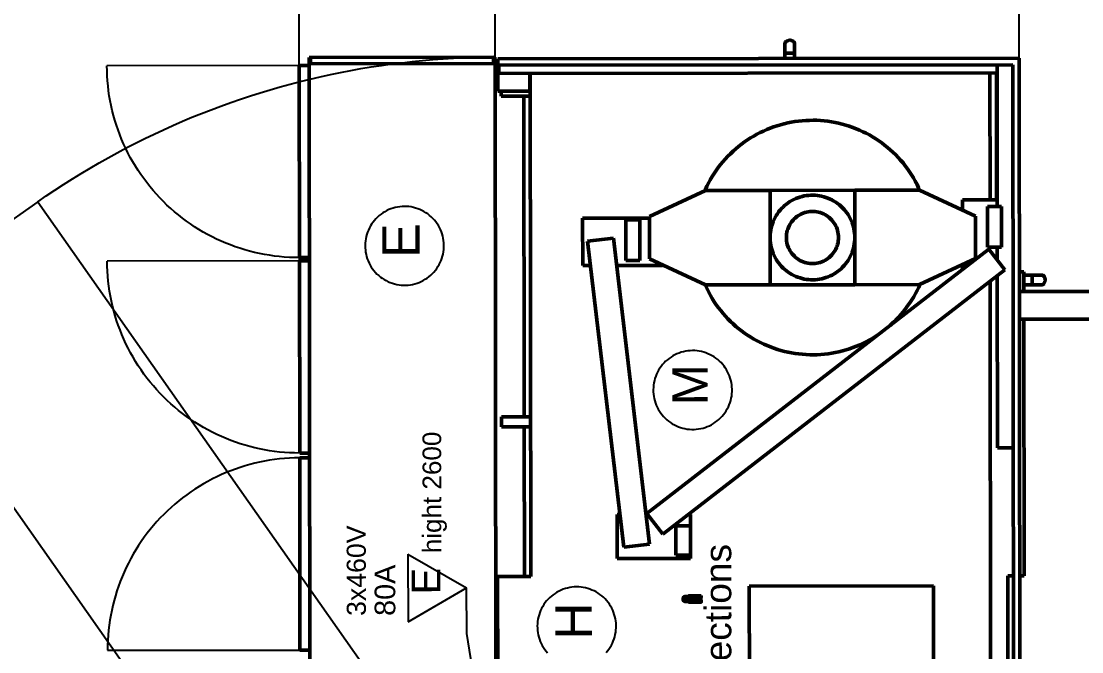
# Model space of a CAD drawing. Header units: feet. Extents: x -99009 to 3252343, y -11094690 to 9035152.
# Drawn here: x 2419792 to 2423046, y -1922147 to -1920211 of the extents above; entities that cross this region are included whole.
import ezdxf

# ---------------------------------------------------------------- set-up
doc = ezdxf.new("R2010")
doc.units = ezdxf.units.FT
doc.layers.add('1', color=1, linetype='Continuous')
doc.styles.add('Arial$001H0', font='arial.ttf')

# ---------------------------------------------------------------- blocks, each defined once
blk = doc.blocks.new('GG')
at = {"color": 7, "linetype": 'Continuous', "lineweight": 25}
for p, q in [((723.84, 435.83), (623.73, 365.68)), ((741.06, 411.26), (723.84, 435.83)), ((741.06, 411.26), (640.95, 341.11)), ((672.2, 400.63), (672.2, 371.13)), ((731.95, 371.13), (731.95, 400.63)), ((761.95, 371.13), (761.95, 400.63)), ((731.95, 371.13), (794.7, 371.13)), ((676.53, 354.54), (681.72, 345.54)), ((686.92, 354.54), (676.53, 354.54)), ((686.92, 354.54), (681.72, 345.54)), ((644.17, 340.68), (674.72, 345.54)), ((674.72, 345.54), (681.72, 345.54)), ((762.2, 341.08), (794.7, 341.08)), ((646.96, 260.68), (803.03, 260.68))]:
    blk.add_line(p, q, dxfattribs=at)
at = {"color": 7, "linetype": 'Continuous', "lineweight": 50}
for p, q in [((672.2, 371.13), (672.2, 369.63)), ((672.2, 371.13), (701.7, 371.13)), ((672.2, 371.13), (672.2, 369.63)), ((672.2, 371.13), (701.7, 371.13)), ((672.2, 371.13), (701.7, 371.13)), ((701.7, 371.13), (701.7, 369.63)), ((701.7, 371.13), (701.7, 369.63)), ((702.45, 371.13), (731.95, 371.13)), ((702.45, 371.13), (702.45, 369.63)), ((702.45, 371.13), (731.95, 371.13)), ((702.45, 371.13), (702.45, 369.63)), ((702.45, 371.13), (731.95, 371.13)), ((731.95, 371.13), (731.95, 369.63)), ((731.95, 371.13), (731.95, 369.63)), ((732.45, 371.13), (761.95, 371.13)), ((732.45, 371.13), (732.45, 369.63)), ((732.45, 371.13), (732.45, 369.63)), ((732.45, 371.13), (761.95, 371.13)), ((732.45, 371.13), (761.95, 371.13)), ((761.95, 371.13), (761.95, 369.63)), ((761.95, 371.13), (761.95, 369.63)), ((641.95, 369.63), (762.2, 369.63)), ((641.95, 369.63), (762.2, 369.63)), ((762.2, 369.63), (762.2, 341.08)), ((762.2, 369.63), (762.2, 341.08)), ((763.2, 369.61), (762.2, 369.61)), ((763.2, 369.38), (762.2, 369.38)), ((763.2, 369.61), (763.2, 341.11)), ((763.2, 369.38), (763.2, 341.33)), ((641.95, 341.08), (762.2, 341.08)), ((641.95, 341.08), (762.2, 341.08)), ((683.45, 340.78), (666.1, 340.78)), ((683.45, 335.68), (683.45, 340.78)), ((706.45, 335.68), (706.45, 340.18)), ((706.45, 340.18), (707.95, 340.18)), ((707.95, 335.68), (707.95, 340.18)), ((757.2, 335.68), (757.2, 340.18)), ((757.2, 340.18), (757.95, 340.18)), ((757.95, 340.68), (757.95, 335.78)), ((757.95, 340.68), (761.95, 340.68)), ((760.7, 340.53), (760.7, 264.18)), ((761.95, 340.53), (760.7, 340.53)), ((761.95, 340.68), (762.95, 340.68)), ((761.95, 340.68), (761.95, 261.68)), ((763.2, 341.33), (762.2, 341.33)), ((763.2, 341.11), (762.2, 341.11)), ((762.95, 340.68), (762.95, 260.68)), ((683.45, 336.68), (706.45, 336.68)), ((760.7, 335.68), (683.45, 335.68)), ((707.95, 336.68), (757.2, 336.68)), ((757.95, 335.78), (760.7, 335.78)), ((758.7, 335.68), (758.7, 335.78)), ((731.2, 327.68), (731.2, 326.49)), ((738.45, 327.68), (731.2, 327.68)), ((738.45, 317.43), (738.45, 327.68)), ((734.95, 326.93), (687.95, 321.43)), ((735.41, 322.96), (734.95, 326.93)), ((692.95, 322.43), (686.2, 322.43)), ((686.2, 322.43), (686.2, 311.18)), ((688.41, 317.46), (735.41, 322.96)), ((692.95, 322.02), (692.95, 322.43)), ((731.2, 322.47), (731.2, 315.43)), ((687.95, 321.43), (688.41, 317.46)), ((738.2, 321.06), (731.95, 321.06)), ((731.95, 321.06), (731.95, 318.91)), ((738.2, 318.91), (738.2, 321.06)), ((731.95, 318.91), (738.2, 318.91)), ((693.12, 317.88), (689.95, 315.43)), ((692.95, 317.75), (692.95, 317.99)), ((733.62, 265.38), (693.12, 317.88)), ((732.2, 317.43), (728.2, 308.85)), ((738.7, 317.43), (732.2, 317.43)), ((742.7, 308.85), (738.7, 317.43)), ((689.95, 315.43), (730.45, 262.93)), ((731.2, 315.43), (731.27, 315.43)), ((686.7, 313.43), (686.7, 311.18)), ((691.2, 313.43), (686.7, 313.43)), ((691.2, 311.18), (691.2, 313.43)), ((679.72, 311.5), (679.5, 311.5)), ((679.57, 311.5), (679.57, 311.96)), ((679.72, 311.44), (680.22, 311.44)), ((679.84, 312.01), (679.95, 312.1)), ((679.84, 312.01), (679.86, 311.86)), ((680, 311.81), (679.86, 311.86)), ((679.95, 312.1), (680.08, 312.05)), ((680, 311.81), (680.11, 311.91)), ((680.11, 311.91), (680.08, 312.05)), ((680.45, 311.5), (680.22, 311.5)), ((680.37, 311.96), (680.37, 311.5)), ((686.2, 311.18), (686.7, 311.18)), ((686.7, 311.18), (691.2, 311.18)), ((691.2, 311.18), (692.95, 311.18)), ((692.95, 311.18), (692.95, 311.54)), ((679.5, 309.56), (679.72, 309.56)), ((679.72, 309.62), (680.22, 309.62)), ((680.22, 309.56), (680.45, 309.56)), ((728.2, 308.85), (728.2, 298.93)), ((742.7, 298.93), (742.7, 308.85)), ((681.95, 302.18), (640.95, 302.18)), ((681.95, 273.93), (681.95, 302.18)), ((728.2, 298.93), (728.2, 285.93)), ((728.2, 298.93), (735.45, 298.93)), ((735.45, 298.93), (742.7, 298.93)), ((742.7, 285.93), (742.7, 298.93)), ((763.74, 296.63), (762.95, 296.63)), ((762.95, 295.13), (763.74, 295.13)), ((763.74, 295.13), (763.72, 295.13)), ((735.45, 285.93), (728.2, 285.93)), ((728.2, 285.93), (728.2, 276.01)), ((742.7, 285.93), (735.45, 285.93)), ((742.7, 276.01), (742.7, 285.93)), ((728.2, 276.01), (732.2, 267.43)), ((738.7, 267.43), (742.7, 276.01)), ((642.95, 273.93), (681.95, 273.93)), ((731.27, 269.43), (730.49, 269.43)), ((741.2, 269.43), (739.63, 269.43)), ((741.2, 264.08), (741.2, 269.43)), ((732.2, 267.43), (738.7, 267.43)), ((730.45, 262.93), (733.62, 265.38)), ((740.2, 265.58), (733.95, 265.58)), ((733.95, 265.58), (733.95, 263.43)), ((740.2, 263.43), (740.2, 265.58)), ((728.71, 265.18), (641.95, 265.18)), ((703.15, 264.08), (703.15, 261.68)), ((729.56, 264.08), (703.15, 264.08)), ((733.95, 264.08), (731.94, 264.08)), ((761.95, 264.08), (740.2, 264.08)), ((741.2, 265.18), (760.7, 265.18)), ((760.7, 264.18), (741.2, 264.18)), ((641.95, 262.53), (683.45, 262.53)), ((683.45, 262.53), (683.45, 261.68)), ((733.95, 263.43), (740.2, 263.43)), ((640.95, 260.68), (762.95, 260.68)), ((761.95, 261.68), (641.95, 261.68)), ((683.45, 260.68), (683.45, 260.03)), ((722.87, 260.68), (722.87, 199.98)), ((727.12, 260.68), (727.12, 199.98)), ((730.16, 260.03), (730.16, 260.68)), ((722.87, 260.03), (683.45, 260.03)), ((730.16, 260.03), (727.12, 260.03)), ((728.15, 260.03), (728.15, 258.75)), ((729.65, 258.75), (729.65, 260.03))]:
    blk.add_line(p, q, dxfattribs=at)
at = {"color": 7, "linetype": 'Continuous', "lineweight": 25}
for points in [[(741.06, 411.26), (741.96, 409.95), (742.85, 408.63), (743.72, 407.3), (744.57, 405.95), (745.41, 404.6), (746.23, 403.24), (747.03, 401.86), (747.81, 400.48), (748.57, 399.08), (749.32, 397.68), (750.04, 396.26), (750.75, 394.84), (751.44, 393.41), (752.11, 391.96), (752.76, 390.51), (753.4, 389.06), (754.01, 387.59), (754.61, 386.11), (755.18, 384.63), (755.74, 383.14), (756.28, 381.65), (756.79, 380.14), (757.29, 378.63), (757.77, 377.12), (758.23, 375.59), (758.67, 374.06), (759.09, 372.53), (759.49, 370.99), (759.86, 369.45), (760.22, 367.9), (760.56, 366.34), (760.88, 364.79), (761.18, 363.22), (761.46, 361.66), (761.71, 360.09), (761.95, 358.52), (762.17, 356.94), (762.36, 355.36), (762.54, 353.78), (762.69, 352.2), (762.83, 350.61), (762.94, 349.03), (763.03, 347.44), (763.11, 345.85), (763.16, 344.26), (763.19, 342.67), (763.2, 341.08)], [(701.7, 371.13), (701.69, 371.9), (701.66, 372.68), (701.61, 373.45), (701.54, 374.22), (701.45, 374.98), (701.34, 375.75), (701.21, 376.51), (701.05, 377.27), (700.88, 378.02), (700.69, 378.77), (700.48, 379.51), (700.26, 380.25), (700.01, 380.98), (699.74, 381.7), (699.45, 382.42), (699.15, 383.13), (698.83, 383.83), (698.48, 384.53), (698.12, 385.21), (697.75, 385.88), (697.35, 386.55), (696.94, 387.2), (696.51, 387.84), (696.07, 388.47), (695.6, 389.09), (695.13, 389.7), (694.63, 390.29), (694.12, 390.87), (693.6, 391.44), (693.06, 391.99), (692.51, 392.53), (691.94, 393.06), (691.36, 393.56), (690.76, 394.06), (690.16, 394.54), (689.54, 395), (688.91, 395.44), (688.27, 395.87), (687.61, 396.29), (686.95, 396.68), (686.28, 397.06), (685.59, 397.42), (684.9, 397.76), (684.2, 398.08), (683.49, 398.39), (682.77, 398.67), (682.05, 398.94), (681.32, 399.19), (680.58, 399.42), (679.83, 399.63), (679.09, 399.82), (678.33, 399.99), (677.58, 400.14), (676.81, 400.27), (676.05, 400.38), (675.28, 400.47), (674.51, 400.54), (673.74, 400.59), (672.97, 400.62), (672.2, 400.63)], [(702.45, 371.13), (702.46, 371.9), (702.49, 372.68), (702.54, 373.45), (702.61, 374.22), (702.7, 374.98), (702.81, 375.75), (702.94, 376.51), (703.09, 377.27), (703.27, 378.02), (703.45, 378.77), (703.66, 379.51), (703.89, 380.25), (704.14, 380.98), (704.41, 381.7), (704.7, 382.42), (705, 383.13), (705.32, 383.83), (705.67, 384.53), (706.02, 385.21), (706.4, 385.88), (706.8, 386.55), (707.21, 387.2), (707.64, 387.84), (708.08, 388.47), (708.55, 389.09), (709.02, 389.7), (709.52, 390.29), (710.03, 390.87), (710.55, 391.44), (711.09, 391.99), (711.64, 392.53), (712.21, 393.06), (712.79, 393.56), (713.38, 394.06), (713.99, 394.54), (714.61, 395), (715.24, 395.44), (715.88, 395.87), (716.54, 396.29), (717.2, 396.68), (717.87, 397.06), (718.56, 397.42), (719.25, 397.76), (719.95, 398.08), (720.66, 398.39), (721.38, 398.67), (722.1, 398.94), (722.83, 399.19), (723.57, 399.42), (724.31, 399.63), (725.06, 399.82), (725.82, 399.99), (726.57, 400.14), (727.34, 400.27), (728.1, 400.38), (728.87, 400.47), (729.64, 400.54), (730.41, 400.59), (731.18, 400.62), (731.95, 400.63)], [(732.45, 371.13), (732.46, 371.9), (732.49, 372.68), (732.54, 373.45), (732.61, 374.22), (732.7, 374.98), (732.81, 375.75), (732.94, 376.51), (733.09, 377.27), (733.27, 378.02), (733.45, 378.77), (733.66, 379.51), (733.89, 380.25), (734.14, 380.98), (734.41, 381.7), (734.7, 382.42), (735, 383.13), (735.32, 383.83), (735.66, 384.53), (736.02, 385.21), (736.4, 385.88), (736.8, 386.55), (737.21, 387.2), (737.64, 387.84), (738.08, 388.47), (738.55, 389.09), (739.02, 389.7), (739.52, 390.29), (740.03, 390.87), (740.55, 391.44), (741.09, 391.99), (741.64, 392.53), (742.21, 393.06), (742.79, 393.56), (743.38, 394.06), (743.99, 394.54), (744.61, 395), (745.24, 395.44), (745.88, 395.87), (746.54, 396.29), (747.2, 396.68), (747.87, 397.06), (748.56, 397.42), (749.25, 397.76), (749.95, 398.08), (750.66, 398.39), (751.38, 398.67), (752.1, 398.94), (752.83, 399.19), (753.57, 399.42), (754.31, 399.63), (755.06, 399.82), (755.82, 399.99), (756.57, 400.14), (757.34, 400.27), (758.1, 400.38), (758.87, 400.47), (759.64, 400.54), (760.41, 400.59), (761.18, 400.62), (761.95, 400.63)], [(671.76, 324.16), (672.03, 323.93), (672.31, 323.72), (672.6, 323.53), (672.9, 323.35), (673.21, 323.19), (673.53, 323.05), (673.86, 322.93), (674.19, 322.83), (674.53, 322.75), (674.87, 322.68), (675.22, 322.64), (675.57, 322.62), (675.91, 322.61), (676.26, 322.63), (676.61, 322.67), (676.95, 322.72), (677.29, 322.8), (677.63, 322.89), (677.96, 323.01), (678.28, 323.14), (678.59, 323.29), (678.9, 323.46), (679.19, 323.65), (679.47, 323.85), (679.75, 324.07), (680, 324.31), (680.25, 324.56), (680.48, 324.82), (680.69, 325.1), (680.89, 325.38), (681.07, 325.68), (681.23, 325.99), (681.37, 326.31), (681.5, 326.63), (681.61, 326.96), (681.7, 327.3), (681.76, 327.64), (681.81, 327.99), (681.84, 328.34), (681.85, 328.68), (681.84, 329.03), (681.81, 329.38), (681.76, 329.72), (681.68, 330.07), (681.59, 330.4), (681.48, 330.73), (681.36, 331.06), (681.21, 331.37), (681.04, 331.68), (680.86, 331.98), (680.66, 332.26), (680.44, 332.54), (680.21, 332.8), (679.97, 333.04), (679.71, 333.28), (679.44, 333.49), (679.15, 333.7), (678.86, 333.88), (678.55, 334.05), (678.23, 334.2), (677.91, 334.33), (677.58, 334.44), (677.25, 334.53), (676.9, 334.61), (676.56, 334.66), (676.21, 334.69), (675.87, 334.71), (675.52, 334.7), (675.17, 334.67), (674.82, 334.63), (674.48, 334.56), (674.14, 334.48), (673.81, 334.37), (673.49, 334.25), (673.17, 334.1), (672.86, 333.94), (672.56, 333.76), (672.27, 333.57), (671.99, 333.36), (671.73, 333.13)]]:
    blk.add_lwpolyline(points, dxfattribs=at)
for points in [[(729.1, 351.84), (729.29, 351.55), (729.49, 351.27), (729.72, 351), (729.96, 350.75), (730.21, 350.51), (730.48, 350.28), (730.75, 350.07), (731.04, 349.88), (731.35, 349.7), (731.66, 349.54), (731.97, 349.4), (732.3, 349.28), (732.63, 349.18), (732.97, 349.1), (733.32, 349.03), (733.66, 348.99), (734.01, 348.97), (734.36, 348.96), (734.71, 348.98), (735.05, 349.01), (735.4, 349.07), (735.74, 349.15), (736.07, 349.24), (736.4, 349.36), (736.72, 349.49), (737.04, 349.64), (737.34, 349.81), (737.64, 350), (737.92, 350.2), (738.19, 350.42), (738.45, 350.66), (738.69, 350.91), (738.92, 351.17), (739.13, 351.45), (739.33, 351.73), (739.51, 352.03), (739.67, 352.34), (739.82, 352.66), (739.94, 352.98), (740.05, 353.31), (740.14, 353.65), (740.21, 353.99), (740.26, 354.34), (740.29, 354.69), (740.29, 355.03), (740.28, 355.38), (740.25, 355.73), (740.2, 356.07), (740.13, 356.42), (740.04, 356.75), (739.93, 357.08), (739.8, 357.41), (739.65, 357.72), (739.49, 358.03), (739.3, 358.33), (739.1, 358.61), (738.89, 358.89), (738.66, 359.15), (738.41, 359.39), (738.15, 359.63), (737.88, 359.84), (737.6, 360.05), (737.3, 360.23), (736.99, 360.4), (736.68, 360.55), (736.36, 360.68), (736.03, 360.79), (735.69, 360.88), (735.35, 360.96), (735, 361.01), (734.66, 361.04), (734.31, 361.06), (733.96, 361.05), (733.61, 361.02), (733.27, 360.98), (732.93, 360.91), (732.59, 360.83), (732.26, 360.72), (731.93, 360.6), (731.61, 360.45), (731.3, 360.29), (731, 360.11), (730.71, 359.92), (730.44, 359.71), (730.17, 359.48), (729.92, 359.24), (729.69, 358.98), (729.46, 358.71), (729.26, 358.43), (729.07, 358.14), (728.9, 357.83), (728.74, 357.52), (728.61, 357.2), (728.49, 356.87), (728.39, 356.54), (728.32, 356.2), (728.26, 355.85), (728.22, 355.51), (728.2, 355.16), (728.2, 354.81), (728.22, 354.46), (728.26, 354.12), (728.33, 353.77), (728.41, 353.43), (728.51, 353.1), (728.63, 352.77), (728.76, 352.45), (728.92, 352.14)], [(706.91, 307.66), (707.1, 307.37), (707.31, 307.09), (707.53, 306.82), (707.77, 306.57), (708.02, 306.33), (708.29, 306.1), (708.56, 305.89), (708.86, 305.7), (709.16, 305.52), (709.47, 305.36), (709.79, 305.22), (710.11, 305.1), (710.45, 305), (710.78, 304.92), (711.13, 304.85), (711.47, 304.81), (711.82, 304.79), (712.17, 304.78), (712.52, 304.8), (712.86, 304.84), (713.21, 304.89), (713.55, 304.97), (713.88, 305.06), (714.21, 305.18), (714.53, 305.31), (714.85, 305.46), (715.15, 305.63), (715.45, 305.82), (715.73, 306.02), (716, 306.24), (716.26, 306.48), (716.5, 306.73), (716.73, 306.99), (716.94, 307.27), (717.14, 307.55), (717.32, 307.85), (717.48, 308.16), (717.63, 308.48), (717.76, 308.8), (717.86, 309.13), (717.95, 309.47), (718.02, 309.81), (718.07, 310.16), (718.1, 310.51), (718.11, 310.85), (718.09, 311.2), (718.06, 311.55), (718.01, 311.89), (717.94, 312.24), (717.85, 312.57), (717.74, 312.9), (717.61, 313.23), (717.46, 313.54), (717.3, 313.85), (717.12, 314.15), (716.92, 314.43), (716.7, 314.71), (716.47, 314.97), (716.22, 315.21), (715.96, 315.45), (715.69, 315.66), (715.41, 315.87), (715.11, 316.05), (714.8, 316.22), (714.49, 316.37), (714.17, 316.5), (713.84, 316.61), (713.5, 316.7), (713.16, 316.78), (712.82, 316.83), (712.47, 316.86), (712.12, 316.88), (711.77, 316.87), (711.42, 316.84), (711.08, 316.8), (710.74, 316.73), (710.4, 316.65), (710.07, 316.54), (709.74, 316.42), (709.42, 316.27), (709.11, 316.11), (708.81, 315.93), (708.53, 315.74), (708.25, 315.53), (707.98, 315.3), (707.73, 315.06), (707.5, 314.8), (707.28, 314.53), (707.07, 314.25), (706.88, 313.96), (706.71, 313.65), (706.56, 313.34), (706.42, 313.02), (706.3, 312.69), (706.21, 312.36), (706.13, 312.02), (706.07, 311.67), (706.03, 311.33), (706.01, 310.98), (706.01, 310.63), (706.03, 310.28), (706.08, 309.94), (706.14, 309.59), (706.22, 309.25), (706.32, 308.92), (706.44, 308.59), (706.58, 308.27), (706.73, 307.96)]]:
    blk.add_lwpolyline(points, close=True, dxfattribs=at)
at = {"color": 7, "linetype": 'Continuous', "lineweight": 50}
for points in [[(679.5, 311.5), (679.5, 311.5), (679.5, 311.47), (679.5, 311.43), (679.5, 311.37), (679.5, 311.29), (679.5, 311.2), (679.5, 311.1), (679.5, 310.99), (679.5, 310.87), (679.5, 310.75), (679.5, 310.62), (679.5, 310.49), (679.5, 310.36), (679.5, 310.23), (679.5, 310.11), (679.5, 310), (679.5, 309.89), (679.5, 309.8), (679.5, 309.72), (679.5, 309.66), (679.5, 309.61), (679.5, 309.58), (679.5, 309.56), (679.5, 309.56)], [(679.57, 311.96), (679.58, 312.05), (679.61, 312.13), (679.66, 312.21), (679.72, 312.27), (679.8, 312.32), (679.89, 312.35), (679.97, 312.36), (680.06, 312.35), (680.15, 312.32), (680.22, 312.27), (680.29, 312.21), (680.33, 312.13), (680.36, 312.05), (680.37, 311.96)], [(679.72, 309.56), (679.72, 309.56), (679.72, 309.58), (679.72, 309.61), (679.72, 309.66), (679.72, 309.72), (679.72, 309.8), (679.72, 309.89), (679.72, 310), (679.72, 310.11), (679.72, 310.23), (679.72, 310.36), (679.72, 310.49), (679.72, 310.62), (679.72, 310.75), (679.72, 310.87), (679.72, 310.99), (679.72, 311.1), (679.72, 311.2), (679.72, 311.29), (679.72, 311.37), (679.72, 311.43), (679.72, 311.47), (679.72, 311.5), (679.72, 311.5), (679.72, 311.5)], [(679.89, 312.05), (679.88, 312.04), (679.87, 312.03), (679.86, 312.02), (679.86, 312), (679.85, 311.98), (679.85, 311.97), (679.85, 311.95), (679.85, 311.94)], [(679.85, 311.94), (679.85, 311.92), (679.86, 311.9), (679.87, 311.89), (679.88, 311.88), (679.89, 311.86), (679.9, 311.85), (679.92, 311.85), (679.93, 311.84)], [(680.02, 312.08), (680, 312.08), (679.98, 312.08), (679.97, 312.08), (679.95, 312.08), (679.94, 312.08), (679.92, 312.07), (679.91, 312.06), (679.89, 312.05)], [(679.93, 311.84), (679.95, 311.83), (679.96, 311.83), (679.98, 311.83), (680, 311.83), (680.01, 311.84), (680.03, 311.84), (680.04, 311.85), (680.06, 311.86)], [(680.1, 311.98), (680.09, 312), (680.09, 312.01), (680.08, 312.03), (680.07, 312.04), (680.06, 312.05), (680.05, 312.06), (680.03, 312.07), (680.02, 312.08)], [(680.06, 311.86), (680.07, 311.87), (680.08, 311.89), (680.09, 311.9), (680.09, 311.91), (680.1, 311.93), (680.1, 311.95), (680.1, 311.96), (680.1, 311.98)], [(680.22, 309.56), (680.22, 309.56), (680.22, 309.58), (680.22, 309.61), (680.22, 309.66), (680.22, 309.72), (680.22, 309.8), (680.22, 309.89), (680.22, 310), (680.22, 310.11), (680.22, 310.23), (680.22, 310.36), (680.22, 310.49), (680.22, 310.62), (680.22, 310.75), (680.22, 310.87), (680.22, 310.99), (680.22, 311.1), (680.22, 311.2), (680.22, 311.29), (680.22, 311.37), (680.22, 311.43), (680.22, 311.47), (680.22, 311.5), (680.22, 311.5)], [(680.45, 311.5), (680.45, 311.5), (680.45, 311.47), (680.45, 311.43), (680.45, 311.37), (680.45, 311.29), (680.45, 311.2), (680.45, 311.1), (680.45, 310.99), (680.45, 310.87), (680.45, 310.75), (680.45, 310.62), (680.45, 310.49), (680.45, 310.36), (680.45, 310.23), (680.45, 310.11), (680.45, 310), (680.45, 309.89), (680.45, 309.8), (680.45, 309.72), (680.45, 309.66), (680.45, 309.61), (680.45, 309.58), (680.45, 309.56), (680.45, 309.56)], [(728.23, 308.92), (728.08, 308.85), (727.57, 308.61), (727.07, 308.36), (726.57, 308.09), (726.09, 307.81), (725.61, 307.51), (725.14, 307.19), (724.69, 306.86), (724.24, 306.52), (723.81, 306.16), (723.38, 305.79), (722.97, 305.41), (722.57, 305.01), (722.19, 304.6), (721.81, 304.18), (721.45, 303.75), (721.11, 303.31), (720.77, 302.85), (720.45, 302.39), (720.15, 301.92), (719.86, 301.43), (719.59, 300.94), (719.33, 300.44), (719.09, 299.93), (718.86, 299.42), (718.65, 298.9), (718.46, 298.37), (718.28, 297.83), (718.12, 297.29), (717.98, 296.75), (717.85, 296.2), (717.74, 295.65), (717.65, 295.1), (717.57, 294.54), (717.52, 293.98), (717.48, 293.42), (717.45, 292.85), (717.45, 292.29), (717.46, 291.73), (717.49, 291.17), (717.54, 290.61), (717.61, 290.05), (717.69, 289.49), (717.79, 288.94), (717.91, 288.39), (718.04, 287.84), (718.2, 287.3), (718.37, 286.76), (718.55, 286.23), (718.75, 285.71), (718.97, 285.19), (719.21, 284.68), (719.46, 284.17), (719.72, 283.68), (720, 283.19), (720.3, 282.71), (720.61, 282.24), (720.67, 282.16)], [(742.67, 275.94), (743.08, 276.13), (743.58, 276.38), (744.08, 276.64), (744.57, 276.91), (745.05, 277.21), (745.52, 277.51), (745.98, 277.84), (746.44, 278.17), (746.88, 278.52), (747.3, 278.89), (747.72, 279.26), (748.13, 279.65), (748.52, 280.06), (748.9, 280.47), (749.27, 280.9), (749.62, 281.34), (749.96, 281.78), (750.29, 282.24), (750.6, 282.71), (750.9, 283.19), (751.18, 283.68), (751.44, 284.17), (751.69, 284.68), (751.93, 285.19), (752.15, 285.71), (752.35, 286.23), (752.53, 286.76), (752.7, 287.3), (752.85, 287.84), (752.99, 288.39), (753.11, 288.94), (753.21, 289.49), (753.29, 290.05), (753.36, 290.61), (753.41, 291.17), (753.44, 291.73), (753.45, 292.29), (753.44, 292.85), (753.42, 293.42), (753.38, 293.98), (753.33, 294.54), (753.25, 295.1), (753.16, 295.65), (753.05, 296.2), (752.92, 296.75), (752.78, 297.29), (752.62, 297.83), (752.44, 298.37), (752.25, 298.9), (752.04, 299.42), (751.81, 299.93), (751.57, 300.44), (751.31, 300.94), (751.04, 301.43), (750.75, 301.92), (750.45, 302.39), (750.13, 302.85), (749.79, 303.31), (749.45, 303.75), (749.09, 304.18), (748.71, 304.6), (748.33, 305.01), (747.93, 305.41), (747.51, 305.79), (747.09, 306.16), (746.66, 306.52), (746.21, 306.86), (745.75, 307.19), (745.29, 307.51), (744.81, 307.81), (744.33, 308.09), (743.83, 308.36), (743.33, 308.61), (742.82, 308.85), (742.67, 308.92)], [(765.02, 296.61), (765.01, 296.62), (764.97, 296.63), (764.9, 296.63), (764.79, 296.63), (764.62, 296.63), (764.4, 296.63), (764.21, 296.63), (763.99, 296.63), (763.74, 296.63)], [(763.74, 296.63), (763.74, 296.62), (763.74, 296.6), (763.74, 296.55), (763.74, 296.5), (763.74, 296.42), (763.74, 296.34), (763.74, 296.24), (763.74, 296.14), (763.74, 296.03), (763.74, 295.91), (763.74, 295.8), (763.74, 295.68), (763.74, 295.58), (763.74, 295.47), (763.74, 295.38), (763.74, 295.3), (763.74, 295.24), (763.74, 295.19), (763.74, 295.15), (763.74, 295.13), (763.74, 295.13)], [(765.18, 296.62), (765.1, 296.63), (764.99, 296.63), (764.84, 296.63), (764.69, 296.63), (764.51, 296.63), (764.42, 296.63)], [(765.2, 296.63), (765.28, 296.62), (765.36, 296.6), (765.43, 296.55), (765.5, 296.5), (765.57, 296.42), (765.62, 296.34), (765.67, 296.24), (765.7, 296.14), (765.72, 296.03), (765.73, 295.91), (765.73, 295.8), (765.71, 295.68), (765.68, 295.58), (765.64, 295.47), (765.6, 295.38), (765.54, 295.3), (765.47, 295.24), (765.4, 295.19), (765.32, 295.15), (765.24, 295.13), (765.16, 295.13), (765.09, 295.15)], [(763.74, 295.13), (764.06, 295.13), (764.33, 295.13), (764.55, 295.13), (764.73, 295.13), (764.86, 295.13), (764.95, 295.13), (765.02, 295.13), (765.06, 295.13), (765.09, 295.14), (765.09, 295.14)], [(763.74, 295.13), (764.06, 295.13), (764.34, 295.13), (764.56, 295.13), (764.75, 295.13), (764.89, 295.13), (765, 295.13), (765.08, 295.13), (765.14, 295.13), (765.19, 295.14), (765.21, 295.14)], [(721.76, 280.74), (722, 280.47), (722.38, 280.06), (722.77, 279.65), (723.18, 279.26), (723.59, 278.89), (724.02, 278.52), (724.46, 278.17), (724.92, 277.84), (725.38, 277.51), (725.85, 277.21), (726.33, 276.91), (726.82, 276.64), (727.32, 276.38), (727.82, 276.13), (728.23, 275.94)], [(728.15, 258.75), (728.15, 258.42), (728.15, 258.15), (728.15, 257.93), (728.15, 257.76), (728.15, 257.62), (728.15, 257.53), (728.15, 257.46), (728.15, 257.42), (728.15, 257.4), (728.16, 257.4)], [(728.15, 258.75), (728.15, 258.42), (728.15, 258.14), (728.15, 257.92), (728.15, 257.74), (728.15, 257.59), (728.15, 257.48), (728.15, 257.4), (728.15, 257.34), (728.15, 257.29), (728.16, 257.27)], [(729.65, 258.75), (729.64, 258.75), (729.61, 258.75), (729.57, 258.75), (729.51, 258.75), (729.44, 258.75), (729.35, 258.75), (729.26, 258.75), (729.15, 258.75), (729.04, 258.75), (728.93, 258.75), (728.81, 258.75), (728.7, 258.75), (728.59, 258.75), (728.49, 258.75), (728.4, 258.75), (728.32, 258.75), (728.25, 258.75), (728.2, 258.75), (728.17, 258.75), (728.15, 258.75), (728.15, 258.75)], [(729.63, 257.47), (729.64, 257.47), (729.64, 257.51), (729.65, 257.58), (729.65, 257.69), (729.65, 257.86), (729.65, 258.08), (729.65, 258.27), (729.65, 258.49), (729.65, 258.75)], [(729.65, 257.28), (729.64, 257.2), (729.61, 257.12), (729.57, 257.05), (729.51, 256.98), (729.44, 256.91), (729.35, 256.86), (729.26, 256.82), (729.15, 256.78), (729.04, 256.76), (728.93, 256.75), (728.81, 256.76), (728.7, 256.77), (728.59, 256.8), (728.49, 256.84), (728.4, 256.89), (728.32, 256.94), (728.25, 257.01), (728.2, 257.08), (728.17, 257.16), (728.15, 257.24), (728.15, 257.32), (728.17, 257.4)], [(729.64, 257.3), (729.64, 257.38), (729.65, 257.49), (729.65, 257.64), (729.65, 257.79), (729.65, 257.97), (729.65, 258.07)]]:
    blk.add_lwpolyline(points, dxfattribs=at)
for points in [[(679.73, 311.91), (679.73, 311.98), (679.74, 312.05), (679.77, 312.11), (679.82, 312.16), (679.88, 312.19), (679.95, 312.21), (680.02, 312.2), (680.08, 312.18), (680.14, 312.15), (680.18, 312.1), (680.21, 312.03), (680.22, 311.97), (680.22, 311.9), (680.19, 311.84), (680.15, 311.78), (680.1, 311.74), (680.04, 311.71), (679.97, 311.71), (679.9, 311.72), (679.84, 311.75), (679.79, 311.79), (679.75, 311.85)], [(735.45, 285.93), (735.79, 285.94), (736.12, 285.97), (736.46, 286.01), (736.79, 286.07), (737.12, 286.15), (737.44, 286.25), (737.76, 286.36), (738.07, 286.49), (738.38, 286.63), (738.68, 286.79), (738.96, 286.96), (739.24, 287.15), (739.51, 287.36), (739.77, 287.58), (740.02, 287.81), (740.25, 288.05), (740.47, 288.3), (740.68, 288.57), (740.87, 288.85), (741.05, 289.13), (741.21, 289.43), (741.36, 289.73), (741.49, 290.04), (741.61, 290.36), (741.71, 290.68), (741.79, 291.01), (741.86, 291.34), (741.91, 291.67), (741.94, 292.01), (741.95, 292.35), (741.94, 292.69), (741.92, 293.02), (741.88, 293.36), (741.83, 293.69), (741.75, 294.02), (741.66, 294.34), (741.55, 294.66), (741.43, 294.98), (741.29, 295.29), (741.13, 295.58), (740.96, 295.88), (740.78, 296.16), (740.58, 296.43), (740.36, 296.69), (740.13, 296.94), (739.89, 297.18), (739.64, 297.4), (739.38, 297.61), (739.1, 297.81), (738.82, 297.99), (738.53, 298.16), (738.23, 298.31), (737.92, 298.45), (737.6, 298.57), (737.28, 298.67), (736.95, 298.76), (736.62, 298.83), (736.29, 298.88), (735.96, 298.91), (735.62, 298.93), (735.28, 298.93), (734.94, 298.91), (734.61, 298.88), (734.27, 298.83), (733.94, 298.76), (733.62, 298.67), (733.3, 298.57), (732.98, 298.45), (732.67, 298.31), (732.37, 298.16), (732.08, 297.99), (731.79, 297.81), (731.52, 297.61), (731.26, 297.4), (731.01, 297.18), (730.76, 296.94), (730.54, 296.69), (730.32, 296.43), (730.12, 296.16), (729.94, 295.88), (729.77, 295.58), (729.61, 295.29), (729.47, 294.98), (729.35, 294.66), (729.24, 294.34), (729.15, 294.02), (729.07, 293.69), (729.02, 293.36), (728.98, 293.02), (728.95, 292.69), (728.95, 292.35), (728.96, 292.01), (728.99, 291.67), (729.04, 291.34), (729.11, 291.01), (729.19, 290.68), (729.29, 290.36), (729.41, 290.04), (729.54, 289.73), (729.69, 289.43), (729.85, 289.13), (730.03, 288.85), (730.22, 288.57), (730.43, 288.3), (730.65, 288.05), (730.88, 287.81), (731.13, 287.58), (731.39, 287.36), (731.66, 287.15), (731.94, 286.96), (732.22, 286.79), (732.52, 286.63), (732.83, 286.49), (733.14, 286.36), (733.46, 286.25), (733.78, 286.15), (734.11, 286.07), (734.44, 286.01), (734.78, 285.97), (735.11, 285.94)], [(735.45, 288.43), (735.72, 288.44), (735.98, 288.47), (736.25, 288.51), (736.51, 288.57), (736.76, 288.65), (737.01, 288.75), (737.25, 288.86), (737.49, 288.99), (737.71, 289.13), (737.93, 289.29), (738.13, 289.47), (738.33, 289.65), (738.5, 289.85), (738.67, 290.06), (738.82, 290.28), (738.96, 290.51), (739.08, 290.75), (739.18, 290.99), (739.27, 291.25), (739.34, 291.51), (739.39, 291.77), (739.43, 292.03), (739.45, 292.3), (739.45, 292.57), (739.43, 292.83), (739.39, 293.1), (739.34, 293.36), (739.27, 293.62), (739.18, 293.87), (739.08, 294.12), (738.96, 294.35), (738.82, 294.58), (738.67, 294.8), (738.5, 295.01), (738.33, 295.21), (738.13, 295.4), (737.93, 295.57), (737.71, 295.73), (737.49, 295.87), (737.25, 296), (737.01, 296.12), (736.76, 296.21), (736.51, 296.29), (736.25, 296.35), (735.98, 296.4), (735.72, 296.42), (735.45, 296.43), (735.18, 296.42), (734.92, 296.4), (734.65, 296.35), (734.39, 296.29), (734.14, 296.21), (733.89, 296.12), (733.65, 296), (733.41, 295.87), (733.19, 295.73), (732.97, 295.57), (732.77, 295.4), (732.57, 295.21), (732.4, 295.01), (732.23, 294.8), (732.08, 294.58), (731.94, 294.35), (731.82, 294.12), (731.72, 293.87), (731.63, 293.62), (731.56, 293.36), (731.51, 293.1), (731.47, 292.83), (731.45, 292.57), (731.45, 292.3), (731.47, 292.03), (731.51, 291.77), (731.56, 291.51), (731.63, 291.25), (731.72, 290.99), (731.82, 290.75), (731.94, 290.51), (732.08, 290.28), (732.23, 290.06), (732.4, 289.85), (732.57, 289.65), (732.77, 289.47), (732.97, 289.29), (733.19, 289.13), (733.41, 288.99), (733.65, 288.86), (733.89, 288.75), (734.14, 288.65), (734.39, 288.57), (734.65, 288.51), (734.92, 288.47), (735.18, 288.44)]]:
    blk.add_lwpolyline(points, close=True, dxfattribs=at)
at = {"color": 7, "style": 'Arial$001H0'}
for s, height, p in [('3x460V', 2.932, (677.43, 361)), ('80A', 3.165, (677.43, 356.49)), ('E', 5.73, (732.37, 352.7)), ('E', 4.37, (680.72, 349.58)), ('hight 2600', 2.862, (687.04, 349.42)), ('H', 5.62, (673.77, 326.34)), ('M', 5.42, (709.71, 308.52)), ('Oil-Connections', 4.069, (647.97, 304.95))]:
    blk.add_text(s, height=height, dxfattribs=at).set_placement(p)

msp = doc.modelspace()

# ---------------------------------------------------------------- linework, layer by layer
at = {"layer": '1'}
msp.add_arc((2520410.24778, -1978395.99612), 100000, 84.1346387202, 194.3871675539, dxfattribs=at)

# ---------------------------------------------------------------- block references
at = {"xscale": 20.00000668694215, "yscale": 20.00000668694215, "zscale": 20.00000668694215, "rotation": 90.06505171407352}
msp.add_blockref('GG', (2428085.31376, -1935577.16139), dxfattribs=at)

doc.saveas('drawing.dxf')
